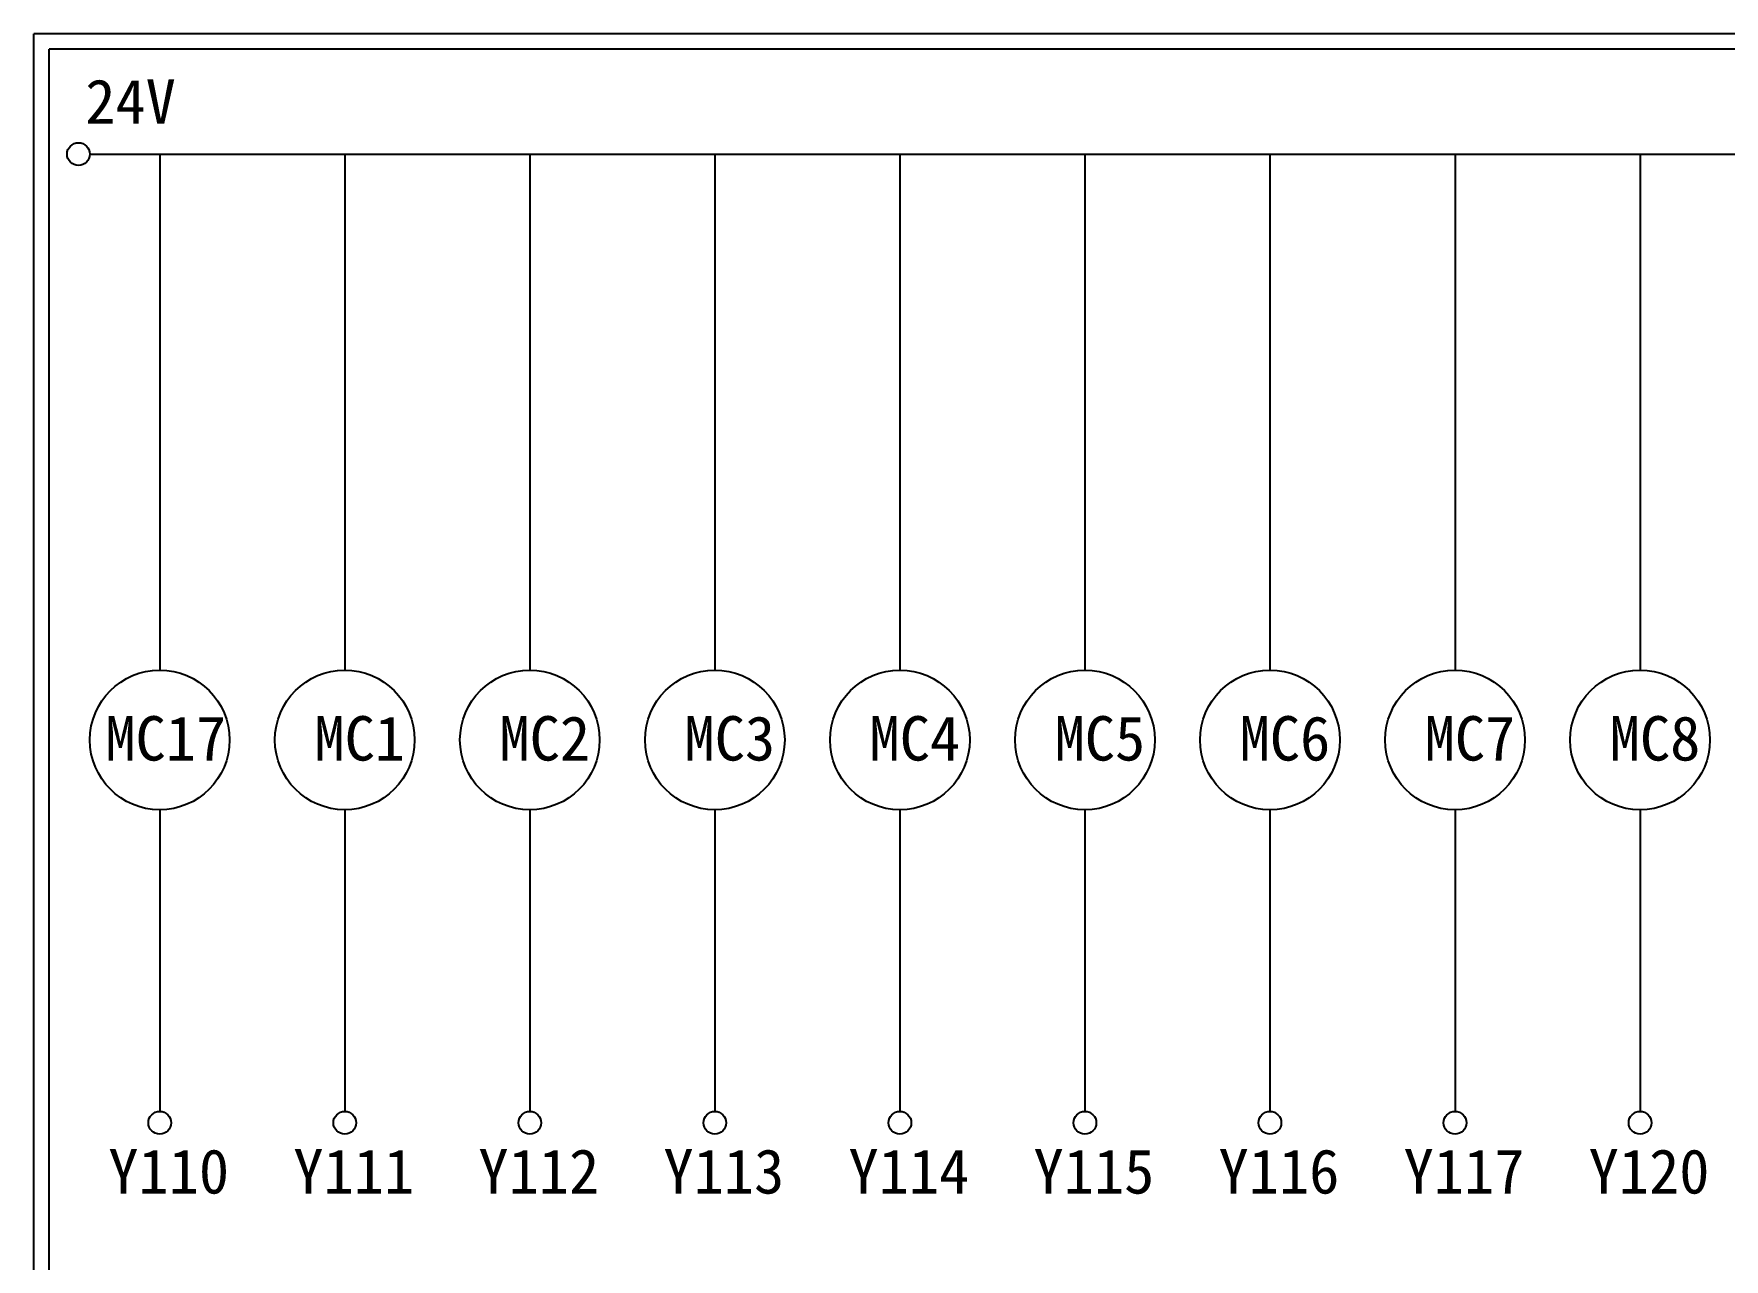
# Model space of a CAD drawing. Extents: x 926 to 1213, y 3 to 207.
# Drawn here: x 925.7 to 1062.8, y 107.6 to 207 of the extents above; entities that cross this region are included whole.
import ezdxf

# ---------------------------------------------------------------- set-up
doc = ezdxf.new("R2010")
doc.units = 0
doc.layers.add('圖框層', color=7, linetype='CONTINUOUS')
doc.layers.add('標尺寸層', color=3, linetype='CONTINUOUS')
doc.styles.add('STSL', font='KAIU.TTF')

msp = doc.modelspace()

# ---------------------------------------------------------------- linework, layer by layer
at = {"layer": '圖框層', "color": 7}
for p, q in [((1212.74, 206.97), (925.74, 206.97)), ((925.74, 3), (925.74, 206.97)), ((1211.49, 205.72), (926.99, 205.72)), ((926.99, 4.25), (926.99, 205.72))]:
    msp.add_line(p, q, dxfattribs=at)
at = {"layer": '標尺寸層', "color": 7}
for p, q in [((930.28, 197.22), (1207.88, 197.22)), ((935.95, 197.22), (935.95, 155.39)), ((950.95, 197.22), (950.95, 155.39)), ((965.95, 197.22), (965.95, 155.39)), ((980.95, 197.22), (980.95, 155.39)), ((995.95, 197.22), (995.95, 155.39)), ((1010.95, 197.22), (1010.95, 155.39)), ((1025.95, 197.22), (1025.95, 155.39)), ((1040.95, 197.22), (1040.95, 155.39)), ((1055.95, 197.22), (1055.95, 155.39)), ((935.95, 144.07), (935.95, 119.62)), ((950.95, 144.07), (950.95, 119.62)), ((965.95, 144.07), (965.95, 119.62)), ((980.95, 144.07), (980.95, 119.62)), ((995.95, 144.07), (995.95, 119.62)), ((1010.95, 144.07), (1010.95, 119.62)), ((1025.95, 144.07), (1025.95, 119.62)), ((1040.95, 144.07), (1040.95, 119.62)), ((1055.95, 144.07), (1055.95, 119.62))]:
    msp.add_line(p, q, dxfattribs=at)
for centre, radius in [((929.36, 197.22), 0.92), ((935.95, 149.73), 5.66), ((950.95, 149.73), 5.66), ((965.95, 149.73), 5.66), ((980.95, 149.73), 5.66), ((995.95, 149.73), 5.66), ((1010.95, 149.73), 5.66), ((1025.95, 149.73), 5.66), ((1040.95, 149.73), 5.66), ((1055.95, 149.73), 5.66), ((935.95, 118.7), 0.92), ((950.95, 118.7), 0.92), ((965.95, 118.7), 0.92), ((980.95, 118.7), 0.92), ((995.95, 118.7), 0.92), ((1010.95, 118.7), 0.92), ((1025.95, 118.7), 0.92), ((1040.95, 118.7), 0.92), ((1055.95, 118.7), 0.92)]:
    msp.add_circle(centre, radius, dxfattribs=at)

# ---------------------------------------------------------------- texts
at = {"layer": '圖框層', "color": 4, "style": 'STSL'}
for s, p in [('24V', (929.91, 199.68)), ('MC17', (931.54, 148.06)), ('MC1', (948.49, 148.06)), ('MC2', (963.49, 148.06)), ('MC3', (978.49, 148.06)), ('MC4', (993.49, 148.06)), ('MC5', (1008.49, 148.06)), ('MC6', (1023.49, 148.06)), ('MC7', (1038.49, 148.06)), ('MC8', (1053.49, 148.06)), ('Y110', (931.78, 112.96)), ('Y111', (946.78, 112.96)), ('Y112', (961.78, 112.96)), ('Y113', (976.78, 112.96)), ('Y114', (991.78, 112.96)), ('Y115', (1006.78, 112.96)), ('Y116', (1021.78, 112.96)), ('Y117', (1036.78, 112.96)), ('Y120', (1051.78, 112.96))]:
    msp.add_text(s, height=3.6, dxfattribs=at).set_placement(p)

doc.saveas('drawing.dxf')
